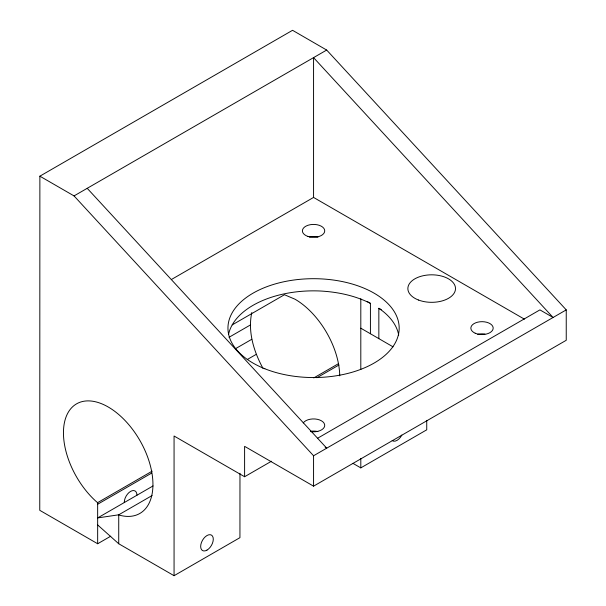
<?xml version="1.0" encoding="UTF-8"?>
<svg xmlns="http://www.w3.org/2000/svg" width="606" height="606" viewBox="0 0 606 606"><rect width="100%" height="100%" fill="white"/><g stroke="black" fill="none" stroke-linecap="round" stroke-linejoin="round"><path stroke-width="0.91" d="M271.45 461.242L244.604 476.733L244.604 446.342L313.567 486.156L566.239 340.277L566.239 309.886L326.679 50.056L292.546 30.3L39.875 176.179L39.761 510.313L97.664 543.749L110.754 536.196M97.664 543.749L97.649 502.624L96.619 501.874A63.282 36.534 60 0 1 71.546 407.853A63.282 36.534 60 0 1 144.849 450.175A63.282 36.534 60 0 1 119.776 515.244L118.738 514.805L97.664 517.918L153.038 485.944M239.968 473.263L239.938 537.666L174.066 575.7L118.723 543.749L97.687 524.963M136.88 495.276L136.911 495.041A8.931 5.159 -60 0 0 130.593 491.39A8.931 5.159 -60 0 0 124.275 502.336L124.298 502.541M262.966 368.327C253.8 351.457 247.672 331.793 251.778 312.552M39.875 176.179L74.046 195.912L326.679 50.056M171.377 279.525L313.567 197.435L524.395 319.157M232.204 324.899L284.456 294.728L295.001 299.212A63.282 36.534 60 0 1 339.739 375.871M229.015 337.3L250.255 325.043M235.439 348.723L251.778 339.299M247.263 359.525L256.255 354.343M97.649 502.624L152.136 471.165M313.764 377.932L338.186 363.835M97.664 504.237L151.651 473.089M316.877 377.75L338.959 365.009M152.083 495.549L118.738 514.805L118.723 543.749M317.65 438.214L539.916 309.886L553.081 317.483L313.567 57.631L313.567 197.435M313.567 486.156L313.567 455.765L566.239 309.886M352.904 463.332L360.805 467.885L426.738 429.821L426.738 420.382M393.036 346.837L370.425 333.755L370.425 303.364C354.987 295.569 337.747 291.986 320.559 291.016A85.613 49.427 0 0 0 228.56 334.398M378.841 338.693L378.841 308.295L381.272 309.696M367.221 301.515L370.425 303.364M360.805 328.202L370.425 333.755M325.172 447.273L326.725 448.167L87.211 188.314M244.604 476.733L174.066 436.009L174.066 575.7M74.046 195.912L313.567 455.765M360.805 298.728L360.805 369.539M360.805 458.454L360.805 467.885M477.74 334.323A11.166 6.446 0 0 1 484.906 334.05M378.841 308.295A85.613 49.427 0 0 1 398.703 335.088M303.25 422.905A11.166 6.446 0 0 1 317.385 419.314A11.166 6.446 0 0 1 324.21 427.313A11.166 6.446 0 0 1 310.673 431.601M310.673 431.305A11.166 6.446 0 0 1 317.839 431.57M309.408 237.037A11.166 6.446 0 0 1 317.953 237.097M401.846 435.07A8.931 5.159 -60 0 1 392.165 440.524M475.218 333.232A11.166 6.446 0 0 0 493.087 328.96A11.166 6.446 0 0 0 477.74 322.165A11.166 6.446 0 0 0 475.218 333.232M264.845 368.766A85.613 49.427 0 0 0 398.892 332.156A85.613 49.427 0 0 0 276.957 283.441A85.613 49.427 0 0 0 264.845 368.766M307.871 236.408A11.166 6.446 0 0 0 324.733 230.939A11.166 6.446 0 0 0 308.09 225.243A11.166 6.446 0 0 0 307.871 236.408M418.549 300.046A23.823 13.756 0 0 0 455.462 289.403A23.823 13.756 0 0 0 421.034 276.268A23.823 13.756 0 0 0 418.549 300.046M206.972 550.119A8.931 5.159 -60 0 0 212.441 536.022A8.931 5.159 -60 0 0 201.503 542.34A8.931 5.159 -60 0 0 206.972 550.119"/></g></svg>
